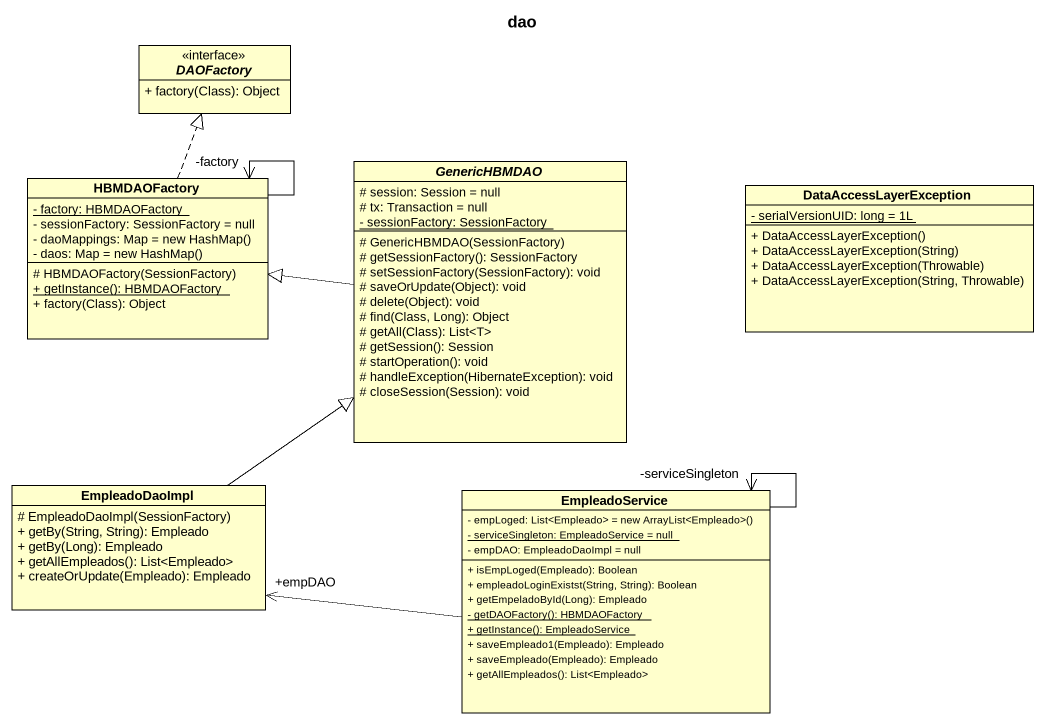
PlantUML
@startuml
title dao
hide circle
hide empty members
skinparam classAttributeIconSize 0
interface DAOFactory <<interface>> {
  + factory(Class): Object
}
class HBMDAOFactory {
  {static} - factory: HBMDAOFactory
  - sessionFactory: SessionFactory = null
  {field} - daoMappings: Map = new HashMap()
  {field} - daos: Map = new HashMap()
  # HBMDAOFactory(SessionFactory)
  {static} + getInstance(): HBMDAOFactory
  + factory(Class): Object
}
abstract class GenericHBMDAO {
  # session: Session = null
  # tx: Transaction = null
  {static} - sessionFactory: SessionFactory
  # GenericHBMDAO(SessionFactory)
  # getSessionFactory(): SessionFactory
  # setSessionFactory(SessionFactory): void
  # saveOrUpdate(Object): void
  # delete(Object): void
  # find(Class, Long): Object
  # getAll(Class): List<T>
  # getSession(): Session
  # startOperation(): void
  # handleException(HibernateException): void
  # closeSession(Session): void
}
class DataAccessLayerException {
  {static} - serialVersionUID: long = 1L
  + DataAccessLayerException()
  + DataAccessLayerException(String)
  + DataAccessLayerException(Throwable)
  + DataAccessLayerException(String, Throwable)
}
class EmpleadoDaoImpl {
  # EmpleadoDaoImpl(SessionFactory)
  + getBy(String, String): Empleado
  + getBy(Long): Empleado
  + getAllEmpleados(): List<Empleado>
  + createOrUpdate(Empleado): Empleado
}
class EmpleadoService {
  {field} - empLoged: List<Empleado> = new ArrayList<Empleado>()
  {static} - serviceSingleton: EmpleadoService = null
  - empDAO: EmpleadoDaoImpl = null
  + isEmpLoged(Empleado): Boolean
  + empleadoLoginExistst(String, String): Boolean
  + getEmpeladoById(Long): Empleado
  {static} - getDAOFactory(): HBMDAOFactory
  {static} + getInstance(): EmpleadoService
  + saveEmpleado1(Empleado): Empleado
  + saveEmpleado(Empleado): Empleado
  + getAllEmpleados(): List<Empleado>
}
HBMDAOFactory .up.|> DAOFactory
HBMDAOFactory --> "-factory" HBMDAOFactory
GenericHBMDAO -left-|> HBMDAOFactory
EmpleadoDaoImpl -up-|> GenericHBMDAO
EmpleadoService -left-> "+empDAO" EmpleadoDaoImpl
EmpleadoService --> "-serviceSingleton" EmpleadoService
@enduml
